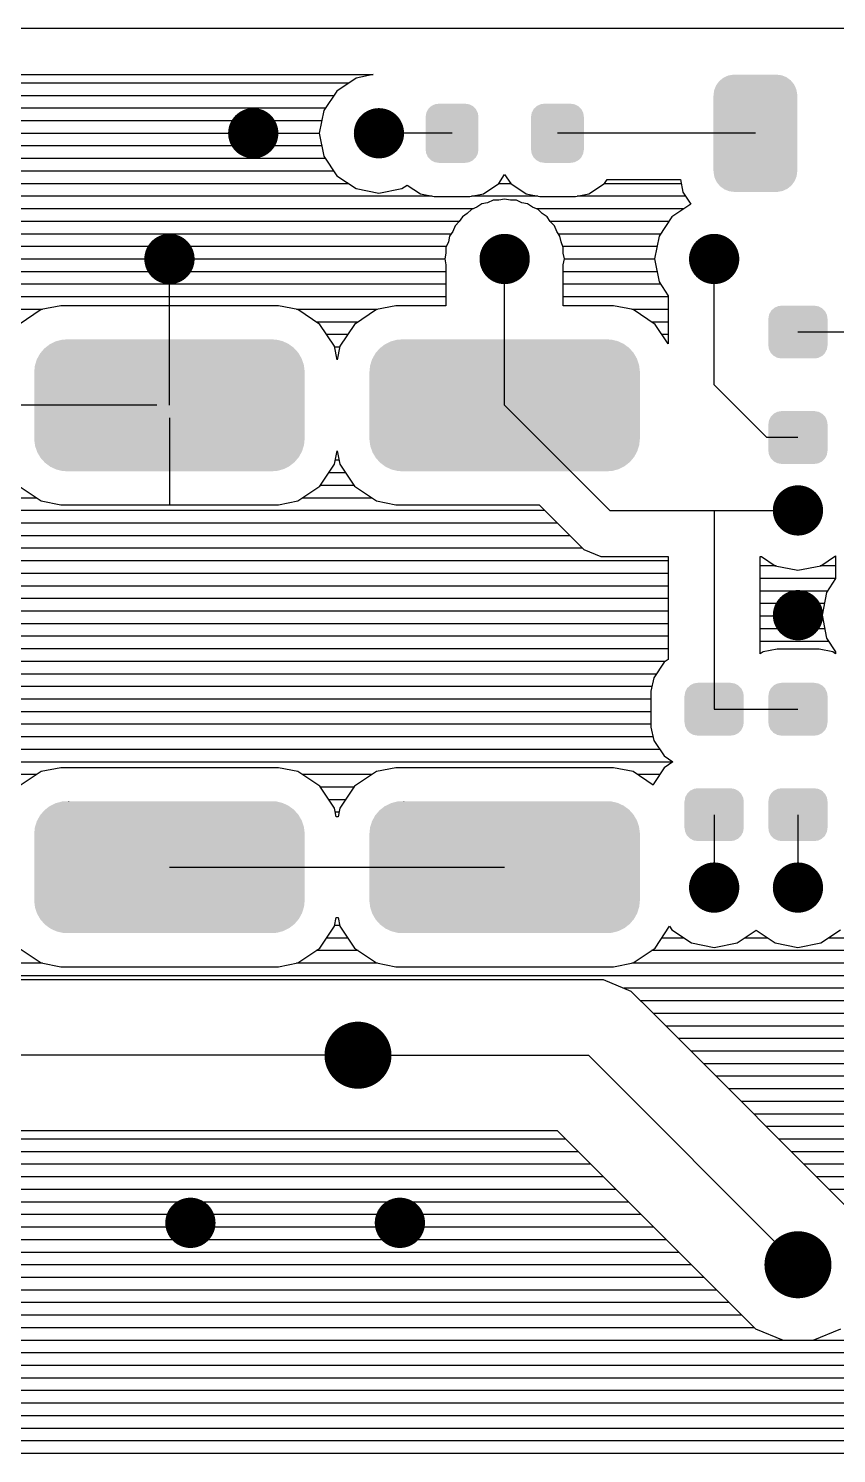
# Model space of a CAD drawing. Extents: x 295 to 953, y 10 to 290.
# Drawn here: x 651.21 to 679.37, y 136.41 to 186.08 of the extents above; entities that cross this region are included whole.
import ezdxf

# ---------------------------------------------------------------- set-up
doc = ezdxf.new("R2010")
doc.units = 0
doc.header["$LTSCALE"] = 5
doc.header["$MEASUREMENT"] = 0
doc.layers.get('0').update_dxf_attribs({"linetype": 'CONTINUOUS', "lineweight": 25})
doc.layers.add('DV-PEI-A6_BOT', color=7, linetype='CONTINUOUS')

msp = doc.modelspace()

# ---------------------------------------------------------------- linework, layer by layer
for points, const_width in [([(659.482, 182.426, -1), (658.605, 182.426, -1)], 0.876), ([(663.863, 182.426, -1), (662.987, 182.426, -1)], 0.876), ([(656.561, 178.044, -1), (655.684, 178.044, -1)], 0.876), ([(668.245, 178.044, -1), (667.368, 178.044, -1)], 0.876), ([(675.547, 178.044, -1), (674.671, 178.044, -1)], 0.876), ([(678.468, 169.281, -1), (677.592, 169.281, -1)], 0.876), ([(678.468, 165.63, -1), (677.592, 165.63, -1)], 0.876), ([(675.547, 156.137, -1), (674.671, 156.137, -1)], 0.876), ([(678.468, 156.137, -1), (677.592, 156.137, -1)], 0.876), ([(663.279, 150.295, -1), (662.11, 150.295, -1)], 1.168), ([(657.291, 144.453, -1), (656.415, 144.453, -1)], 0.876), ([(664.593, 144.453, -1), (663.717, 144.453, -1)], 0.876), ([(678.614, 142.992, -1), (677.446, 142.992, -1)], 1.168)]:
    msp.add_lwpolyline(points, format="xyb", close=True, dxfattribs=dict(const_width=const_width))
for points in [[(677.801, 184.243), (677.779, 184.27), (675.286, 184.243), (675.319, 184.27)], [(677.779, 184.27), (677.657, 184.36), (675.319, 184.27), (675.429, 184.36)], [(677.657, 184.36), (677.63, 184.379), (675.429, 184.36), (675.471, 184.379)], [(677.63, 184.379), (677.485, 184.437), (675.471, 184.379), (675.596, 184.437)], [(677.485, 184.437), (677.459, 184.447), (675.596, 184.437), (675.654, 184.447)], [(677.459, 184.447), (677.284, 184.469), (675.654, 184.447), (675.778, 184.469)], [(677.284, 184.469), (677.276, 184.47), (675.778, 184.469), (675.816, 184.47)], [(678.007, 183.74), (678.006, 183.778), (675.086, 183.74), (675.09, 183.778)], [(678.006, 183.778), (677.979, 183.923), (675.09, 183.778), (675.109, 183.923)], [(677.979, 183.923), (677.973, 183.96), (675.109, 183.923), (675.123, 183.96)], [(677.973, 183.96), (677.911, 184.094), (675.123, 183.96), (675.177, 184.094)], [(677.911, 184.094), (677.896, 184.127), (675.177, 184.094), (675.201, 184.127)], [(677.896, 184.127), (677.801, 184.243), (675.201, 184.127), (675.286, 184.243)], [(666.865, 183.145), (666.809, 183.261), (665.076, 183.145), (665.138, 183.261)], [(666.809, 183.261), (666.796, 183.274), (665.138, 183.261), (665.145, 183.274)], [(666.796, 183.274), (666.707, 183.365), (665.145, 183.274), (665.24, 183.365)], [(666.707, 183.365), (666.689, 183.375), (665.24, 183.365), (665.25, 183.375)], [(666.689, 183.375), (666.578, 183.433), (665.25, 183.375), (665.372, 183.433)], [(666.578, 183.433), (666.548, 183.438), (665.372, 183.433), (665.382, 183.438)], [(666.548, 183.438), (666.434, 183.456), (665.382, 183.438), (665.511, 183.456)], [(666.434, 183.456), (666.434, 183.46), (665.511, 183.456), (665.511, 183.46)], [(670.54, 183.145), (670.484, 183.261), (668.751, 183.145), (668.812, 183.261)], [(670.484, 183.261), (670.471, 183.274), (668.812, 183.261), (668.819, 183.274)], [(670.471, 183.274), (670.382, 183.365), (668.819, 183.274), (668.915, 183.365)], [(670.382, 183.365), (670.364, 183.375), (668.915, 183.365), (668.925, 183.375)], [(670.364, 183.375), (670.252, 183.433), (668.925, 183.375), (669.046, 183.433)], [(670.252, 183.433), (670.222, 183.438), (669.046, 183.433), (669.057, 183.438)], [(670.222, 183.438), (670.108, 183.456), (669.057, 183.438), (669.185, 183.456)], [(670.108, 183.456), (670.108, 183.46), (669.185, 183.456), (669.185, 183.46)], [(678.007, 181.111), (678.007, 183.74), (675.086, 181.111), (675.086, 183.74)], [(666.892, 183.001), (666.873, 183.13), (665.052, 183.001), (665.074, 183.13)], [(666.892, 182.998), (666.892, 183.001), (665.052, 182.998), (665.052, 183.001)], [(666.892, 181.853), (666.892, 182.998), (665.052, 181.853), (665.052, 182.998)], [(666.873, 183.13), (666.865, 183.145), (665.074, 183.13), (665.076, 183.145)], [(670.567, 183.001), (670.547, 183.13), (668.727, 183.001), (668.748, 183.13)], [(670.567, 182.998), (670.567, 183.001), (668.727, 182.998), (668.727, 183.001)], [(670.567, 181.853), (670.567, 182.998), (668.727, 181.853), (668.727, 182.998)], [(670.547, 183.13), (670.54, 183.145), (668.748, 183.13), (668.751, 183.145)], [(666.892, 181.85), (666.892, 181.853), (665.052, 181.85), (665.052, 181.853)], [(666.87, 181.722), (666.892, 181.85), (665.071, 181.722), (665.052, 181.85)], [(670.567, 181.85), (670.567, 181.853), (668.727, 181.85), (668.727, 181.853)], [(670.545, 181.722), (670.567, 181.85), (668.746, 181.722), (668.727, 181.85)], [(666.868, 181.706), (666.87, 181.722), (665.079, 181.706), (665.071, 181.722)], [(666.806, 181.591), (666.868, 181.706), (665.135, 181.591), (665.079, 181.706)], [(666.799, 181.578), (666.806, 181.591), (665.148, 181.578), (665.135, 181.591)], [(666.704, 181.486), (666.799, 181.578), (665.237, 181.486), (665.148, 181.578)], [(666.694, 181.477), (666.704, 181.486), (665.255, 181.477), (665.237, 181.486)], [(666.572, 181.419), (666.694, 181.477), (665.366, 181.419), (665.255, 181.477)], [(666.562, 181.414), (666.572, 181.419), (665.396, 181.414), (665.366, 181.419)], [(666.434, 181.396), (666.562, 181.414), (665.511, 181.396), (665.396, 181.414)], [(666.434, 181.392), (666.434, 181.396), (665.511, 181.392), (665.511, 181.396)], [(670.542, 181.706), (670.545, 181.722), (668.754, 181.706), (668.746, 181.722)], [(670.481, 181.591), (670.542, 181.706), (668.81, 181.591), (668.754, 181.706)], [(670.474, 181.578), (670.481, 181.591), (668.823, 181.578), (668.81, 181.591)], [(670.378, 181.486), (670.474, 181.578), (668.912, 181.486), (668.823, 181.578)], [(670.369, 181.477), (670.378, 181.486), (668.93, 181.477), (668.912, 181.486)], [(670.247, 181.419), (670.369, 181.477), (669.041, 181.419), (668.93, 181.477)], [(670.237, 181.414), (670.247, 181.419), (669.071, 181.414), (669.041, 181.419)], [(670.108, 181.396), (670.237, 181.414), (669.185, 181.396), (669.071, 181.414)], [(670.108, 181.392), (670.108, 181.396), (669.185, 181.392), (669.185, 181.396)], [(678.002, 181.073), (678.007, 181.111), (675.087, 181.073), (675.086, 181.111)], [(677.983, 180.928), (678.002, 181.073), (675.113, 180.928), (675.087, 181.073)], [(677.969, 180.892), (677.983, 180.928), (675.119, 180.892), (675.113, 180.928)], [(677.915, 180.757), (677.969, 180.892), (675.181, 180.757), (675.119, 180.892)], [(677.891, 180.725), (677.915, 180.757), (675.196, 180.725), (675.181, 180.757)], [(677.806, 180.609), (677.891, 180.725), (675.291, 180.609), (675.196, 180.725)], [(677.773, 180.582), (677.806, 180.609), (675.313, 180.582), (675.291, 180.609)], [(677.663, 180.492), (677.773, 180.582), (675.435, 180.492), (675.313, 180.582)], [(677.621, 180.473), (677.663, 180.492), (675.462, 180.473), (675.435, 180.492)], [(677.496, 180.415), (677.621, 180.473), (675.607, 180.415), (675.462, 180.473)], [(677.438, 180.404), (677.496, 180.415), (675.633, 180.404), (675.607, 180.415)], [(677.314, 180.382), (677.438, 180.404), (675.808, 180.382), (675.633, 180.404)], [(677.276, 180.381), (677.314, 180.382), (675.816, 180.381), (675.808, 180.382)], [(678.967, 176.232), (678.878, 176.325), (677.089, 176.232), (677.185, 176.325)], [(678.878, 176.325), (678.861, 176.334), (677.185, 176.325), (677.194, 176.334)], [(678.861, 176.334), (678.749, 176.393), (677.194, 176.334), (677.316, 176.393)], [(678.749, 176.393), (678.721, 176.398), (677.316, 176.393), (677.325, 176.398)], [(678.721, 176.398), (678.605, 176.417), (677.325, 176.398), (677.454, 176.417)], [(679.064, 175.036), (679.064, 175.959), (676.996, 175.036), (676.996, 175.959)], [(679.061, 175.959), (679.042, 176.088), (676.999, 175.959), (677.02, 176.088)], [(679.042, 176.088), (679.035, 176.103), (677.02, 176.088), (677.022, 176.103)], [(679.035, 176.103), (678.979, 176.22), (677.022, 176.103), (677.083, 176.22)], [(678.979, 176.22), (678.967, 176.232), (677.083, 176.22), (677.089, 176.232)], [(660.613, 174.777), (660.479, 174.926), (651.635, 174.777), (651.762, 174.926)], [(660.479, 174.926), (660.458, 174.949), (651.762, 174.926), (651.792, 174.949)], [(660.458, 174.949), (660.295, 175.068), (651.792, 174.949), (651.945, 175.068)], [(660.295, 175.068), (660.271, 175.086), (651.945, 175.068), (651.98, 175.086)], [(660.271, 175.086), (660.086, 175.172), (651.98, 175.086), (652.152, 175.172)], [(660.086, 175.172), (660.061, 175.183), (652.152, 175.172), (652.195, 175.183)], [(660.061, 175.183), (659.856, 175.231), (652.195, 175.183), (652.376, 175.231)], [(659.856, 175.231), (659.836, 175.236), (652.376, 175.231), (652.459, 175.236)], [(659.836, 175.236), (659.604, 175.243), (652.459, 175.236), (652.575, 175.243)], [(652.641, 175.243), (652.607, 175.245), (652.575, 175.243), (652.607, 175.245)], [(672.297, 174.777), (672.163, 174.926), (663.319, 174.777), (663.446, 174.926)], [(672.163, 174.926), (672.142, 174.949), (663.446, 174.926), (663.476, 174.949)], [(672.142, 174.949), (671.979, 175.068), (663.476, 174.949), (663.629, 175.068)], [(671.979, 175.068), (671.955, 175.086), (663.629, 175.068), (663.664, 175.086)], [(671.955, 175.086), (671.77, 175.172), (663.664, 175.086), (663.836, 175.172)], [(671.77, 175.172), (671.745, 175.183), (663.836, 175.172), (663.879, 175.183)], [(671.745, 175.183), (671.54, 175.231), (663.879, 175.183), (664.06, 175.231)], [(671.54, 175.231), (671.52, 175.236), (664.06, 175.231), (664.143, 175.236)], [(671.52, 175.236), (671.288, 175.243), (664.143, 175.236), (664.259, 175.243)], [(664.325, 175.243), (664.291, 175.245), (664.259, 175.243), (664.291, 175.245)], [(679.04, 174.906), (679.061, 175.036), (677.017, 174.906), (676.999, 175.036)], [(679.038, 174.892), (679.04, 174.906), (677.024, 174.892), (677.017, 174.906)], [(678.977, 174.775), (679.038, 174.892), (677.08, 174.775), (677.024, 174.892)], [(660.836, 174.129), (660.811, 174.326), (651.411, 174.129), (651.431, 174.326)], [(660.811, 174.326), (660.806, 174.358), (651.431, 174.326), (651.441, 174.358)], [(660.806, 174.358), (660.742, 174.547), (651.441, 174.358), (651.5, 174.547)], [(660.742, 174.547), (660.731, 174.577), (651.5, 174.547), (651.517, 174.577)], [(660.731, 174.577), (660.629, 174.749), (651.517, 174.577), (651.612, 174.749)], [(660.629, 174.749), (660.613, 174.777), (651.612, 174.749), (651.635, 174.777)], [(672.52, 174.129), (672.495, 174.326), (663.095, 174.129), (663.115, 174.326)], [(672.495, 174.326), (672.49, 174.358), (663.115, 174.326), (663.125, 174.358)], [(672.49, 174.358), (672.426, 174.547), (663.125, 174.358), (663.184, 174.547)], [(672.426, 174.547), (672.415, 174.577), (663.184, 174.547), (663.201, 174.577)], [(672.415, 174.577), (672.313, 174.749), (663.201, 174.577), (663.296, 174.749)], [(672.313, 174.749), (672.297, 174.777), (663.296, 174.749), (663.319, 174.777)], [(678.971, 174.762), (678.977, 174.775), (677.092, 174.762), (677.08, 174.775)], [(678.875, 174.669), (678.971, 174.762), (677.182, 174.669), (677.092, 174.762)], [(678.866, 174.66), (678.875, 174.669), (677.199, 174.66), (677.182, 174.669)], [(678.744, 174.601), (678.866, 174.66), (677.311, 174.601), (677.199, 174.66)], [(678.735, 174.596), (678.744, 174.601), (677.338, 174.596), (677.311, 174.601)], [(678.605, 174.577), (678.735, 174.596), (677.454, 174.577), (677.338, 174.596)], [(660.837, 174.095), (660.836, 174.129), (651.408, 174.095), (651.411, 174.129)], [(660.837, 174.092), (660.837, 174.095), (651.408, 174.092), (651.408, 174.095)], [(660.837, 171.796), (660.837, 174.092), (651.408, 171.796), (651.408, 174.092)], [(672.521, 174.095), (672.52, 174.129), (663.092, 174.095), (663.095, 174.129)], [(672.521, 174.092), (672.521, 174.095), (663.092, 174.092), (663.092, 174.095)], [(672.521, 171.796), (672.521, 174.092), (663.092, 171.796), (663.092, 174.092)], [(679.061, 172.284), (679.042, 172.413), (676.999, 172.284), (677.02, 172.413)], [(679.042, 172.413), (679.035, 172.428), (677.02, 172.413), (677.022, 172.428)], [(679.035, 172.428), (678.979, 172.545), (677.022, 172.428), (677.083, 172.545)], [(678.979, 172.545), (678.967, 172.558), (677.083, 172.545), (677.089, 172.558)], [(678.967, 172.558), (678.878, 172.65), (677.089, 172.558), (677.185, 172.65)], [(678.878, 172.65), (678.861, 172.659), (677.185, 172.65), (677.194, 172.659)], [(678.861, 172.659), (678.749, 172.718), (677.194, 172.659), (677.316, 172.718)], [(678.749, 172.718), (678.721, 172.723), (677.316, 172.718), (677.325, 172.723)], [(678.721, 172.723), (678.605, 172.743), (677.325, 172.723), (677.454, 172.743)], [(679.064, 171.361), (679.064, 172.284), (676.996, 171.361), (676.996, 172.284)], [(660.837, 171.793), (660.837, 171.796), (651.408, 171.793), (651.408, 171.796)], [(660.834, 171.76), (660.837, 171.793), (651.408, 171.76), (651.408, 171.793)], [(660.814, 171.563), (660.834, 171.76), (651.434, 171.563), (651.408, 171.76)], [(660.803, 171.53), (660.814, 171.563), (651.438, 171.53), (651.434, 171.563)], [(660.745, 171.342), (660.803, 171.53), (651.503, 171.342), (651.438, 171.53)], [(660.728, 171.311), (660.745, 171.342), (651.514, 171.311), (651.503, 171.342)], [(672.521, 171.793), (672.521, 171.796), (663.092, 171.793), (663.092, 171.796)], [(672.518, 171.76), (672.521, 171.793), (663.092, 171.76), (663.092, 171.793)], [(672.498, 171.563), (672.518, 171.76), (663.118, 171.563), (663.092, 171.76)], [(672.487, 171.53), (672.498, 171.563), (663.122, 171.53), (663.118, 171.563)], [(672.429, 171.342), (672.487, 171.53), (663.187, 171.342), (663.122, 171.53)], [(672.412, 171.311), (672.429, 171.342), (663.198, 171.311), (663.187, 171.342)], [(679.04, 171.232), (679.061, 171.361), (677.017, 171.232), (676.999, 171.361)], [(660.633, 171.139), (660.728, 171.311), (651.615, 171.139), (651.514, 171.311)], [(660.609, 171.112), (660.633, 171.139), (651.632, 171.112), (651.615, 171.139)], [(660.483, 170.963), (660.609, 171.112), (651.766, 170.963), (651.632, 171.112)], [(660.453, 170.94), (660.483, 170.963), (651.787, 170.94), (651.766, 170.963)], [(660.3, 170.82), (660.453, 170.94), (651.95, 170.82), (651.787, 170.94)], [(672.317, 171.139), (672.412, 171.311), (663.299, 171.139), (663.198, 171.311)], [(672.293, 171.112), (672.317, 171.139), (663.316, 171.112), (663.299, 171.139)], [(672.167, 170.963), (672.293, 171.112), (663.45, 170.963), (663.316, 171.112)], [(672.137, 170.94), (672.167, 170.963), (663.471, 170.94), (663.45, 170.963)], [(671.984, 170.82), (672.137, 170.94), (663.634, 170.82), (663.471, 170.94)], [(679.038, 171.217), (679.04, 171.232), (677.024, 171.217), (677.017, 171.232)], [(678.977, 171.1), (679.038, 171.217), (677.08, 171.1), (677.024, 171.217)], [(678.971, 171.087), (678.977, 171.1), (677.092, 171.087), (677.08, 171.1)], [(678.875, 170.995), (678.971, 171.087), (677.182, 170.995), (677.092, 171.087)], [(678.866, 170.986), (678.875, 170.995), (677.199, 170.986), (677.182, 170.995)], [(678.744, 170.927), (678.866, 170.986), (677.311, 170.927), (677.199, 170.986)], [(678.735, 170.922), (678.744, 170.927), (677.338, 170.922), (677.311, 170.927)], [(678.605, 170.902), (678.735, 170.922), (677.454, 170.902), (677.338, 170.922)], [(660.265, 170.802), (660.3, 170.82), (651.973, 170.802), (651.95, 170.82)], [(660.093, 170.717), (660.265, 170.802), (652.159, 170.717), (651.973, 170.802)], [(660.05, 170.705), (660.093, 170.717), (652.184, 170.705), (652.159, 170.717)], [(659.869, 170.657), (660.05, 170.705), (652.389, 170.657), (652.184, 170.705)], [(659.786, 170.652), (659.869, 170.657), (652.409, 170.652), (652.389, 170.657)], [(659.67, 170.645), (659.786, 170.652), (652.641, 170.645), (652.409, 170.652)], [(659.638, 170.643), (659.67, 170.645), (659.638, 170.643), (659.604, 170.645)], [(671.949, 170.802), (671.984, 170.82), (663.657, 170.802), (663.634, 170.82)], [(671.777, 170.717), (671.949, 170.802), (663.843, 170.717), (663.657, 170.802)], [(671.734, 170.705), (671.777, 170.717), (663.868, 170.705), (663.843, 170.717)], [(671.553, 170.657), (671.734, 170.705), (664.073, 170.657), (663.868, 170.705)], [(671.47, 170.652), (671.553, 170.657), (664.093, 170.652), (664.073, 170.657)], [(671.354, 170.645), (671.47, 170.652), (664.325, 170.645), (664.093, 170.652)], [(671.322, 170.643), (671.354, 170.645), (671.322, 170.643), (671.288, 170.645)], [(676.14, 162.814), (676.121, 162.944), (674.078, 162.814), (674.099, 162.944)], [(676.121, 162.944), (676.114, 162.958), (674.099, 162.944), (674.101, 162.958)], [(676.114, 162.958), (676.058, 163.075), (674.101, 162.958), (674.162, 163.075)], [(676.058, 163.075), (676.046, 163.088), (674.162, 163.075), (674.168, 163.088)], [(676.046, 163.088), (675.957, 163.18), (674.168, 163.088), (674.264, 163.18)], [(675.957, 163.18), (675.94, 163.19), (674.264, 163.18), (674.273, 163.19)], [(675.94, 163.19), (675.828, 163.249), (674.273, 163.19), (674.395, 163.249)], [(675.828, 163.249), (675.8, 163.253), (674.395, 163.249), (674.404, 163.253)], [(675.8, 163.253), (675.684, 163.273), (674.404, 163.253), (674.533, 163.273)], [(679.061, 162.814), (679.042, 162.944), (676.999, 162.814), (677.02, 162.944)], [(679.042, 162.944), (679.035, 162.958), (677.02, 162.944), (677.022, 162.958)], [(679.035, 162.958), (678.979, 163.075), (677.022, 162.958), (677.083, 163.075)], [(678.979, 163.075), (678.967, 163.088), (677.083, 163.075), (677.089, 163.088)], [(678.967, 163.088), (678.878, 163.18), (677.089, 163.088), (677.185, 163.18)], [(678.878, 163.18), (678.861, 163.19), (677.185, 163.18), (677.194, 163.19)], [(678.861, 163.19), (678.749, 163.249), (677.194, 163.19), (677.316, 163.249)], [(678.749, 163.249), (678.721, 163.253), (677.316, 163.249), (677.325, 163.253)], [(678.721, 163.253), (678.605, 163.273), (677.325, 163.253), (677.454, 163.273)], [(676.143, 161.891), (676.143, 162.814), (674.075, 161.891), (674.075, 162.814)], [(679.064, 161.891), (679.064, 162.814), (676.996, 161.891), (676.996, 162.814)], [(676.119, 161.762), (676.14, 161.891), (674.096, 161.762), (674.078, 161.891)], [(676.117, 161.747), (676.119, 161.762), (674.103, 161.747), (674.096, 161.762)], [(676.056, 161.63), (676.117, 161.747), (674.159, 161.63), (674.103, 161.747)], [(676.05, 161.618), (676.056, 161.63), (674.171, 161.618), (674.159, 161.63)], [(675.954, 161.525), (676.05, 161.618), (674.261, 161.525), (674.171, 161.618)], [(675.945, 161.516), (675.954, 161.525), (674.278, 161.516), (674.261, 161.525)], [(675.823, 161.457), (675.945, 161.516), (674.39, 161.457), (674.278, 161.516)], [(675.814, 161.452), (675.823, 161.457), (674.417, 161.452), (674.39, 161.457)], [(675.684, 161.433), (675.814, 161.452), (674.533, 161.433), (674.417, 161.452)], [(679.04, 161.762), (679.061, 161.891), (677.017, 161.762), (676.999, 161.891)], [(679.038, 161.747), (679.04, 161.762), (677.024, 161.747), (677.017, 161.762)], [(678.977, 161.63), (679.038, 161.747), (677.08, 161.63), (677.024, 161.747)], [(678.971, 161.618), (678.977, 161.63), (677.092, 161.618), (677.08, 161.63)], [(678.875, 161.525), (678.971, 161.618), (677.182, 161.525), (677.092, 161.618)], [(678.866, 161.516), (678.875, 161.525), (677.199, 161.516), (677.182, 161.525)], [(678.744, 161.457), (678.866, 161.516), (677.311, 161.457), (677.199, 161.516)], [(678.735, 161.452), (678.744, 161.457), (677.338, 161.452), (677.311, 161.457)], [(678.605, 161.433), (678.735, 161.452), (677.454, 161.433), (677.338, 161.452)], [(676.046, 159.413), (675.957, 159.506), (674.168, 159.413), (674.264, 159.506)], [(675.957, 159.506), (675.94, 159.515), (674.264, 159.506), (674.273, 159.515)], [(675.94, 159.515), (675.828, 159.574), (674.273, 159.515), (674.395, 159.574)], [(675.828, 159.574), (675.8, 159.579), (674.395, 159.574), (674.404, 159.579)], [(675.8, 159.579), (675.684, 159.598), (674.404, 159.579), (674.533, 159.598)], [(678.967, 159.413), (678.878, 159.506), (677.089, 159.413), (677.185, 159.506)], [(678.878, 159.506), (678.861, 159.515), (677.185, 159.506), (677.194, 159.515)], [(678.861, 159.515), (678.749, 159.574), (677.194, 159.515), (677.316, 159.574)], [(678.749, 159.574), (678.721, 159.579), (677.316, 159.574), (677.325, 159.579)], [(678.721, 159.579), (678.605, 159.598), (677.325, 159.579), (677.454, 159.598)], [(660.458, 158.854), (660.295, 158.974), (651.792, 158.854), (651.945, 158.974)], [(660.295, 158.974), (660.271, 158.991), (651.945, 158.974), (651.98, 158.991)], [(660.271, 158.991), (660.086, 159.077), (651.98, 158.991), (652.152, 159.077)], [(660.086, 159.077), (660.061, 159.088), (652.152, 159.077), (652.195, 159.088)], [(660.061, 159.088), (659.856, 159.137), (652.195, 159.088), (652.376, 159.137)], [(659.856, 159.137), (659.836, 159.141), (652.376, 159.137), (652.459, 159.141)], [(659.836, 159.141), (659.604, 159.148), (652.459, 159.141), (652.575, 159.148)], [(652.641, 159.148), (652.607, 159.15), (652.575, 159.148), (652.607, 159.15)], [(672.142, 158.854), (671.979, 158.974), (663.476, 158.854), (663.629, 158.974)], [(671.979, 158.974), (671.955, 158.991), (663.629, 158.974), (663.664, 158.991)], [(671.955, 158.991), (671.77, 159.077), (663.664, 158.991), (663.836, 159.077)], [(671.77, 159.077), (671.745, 159.088), (663.836, 159.077), (663.879, 159.088)], [(671.745, 159.088), (671.54, 159.137), (663.879, 159.088), (664.06, 159.137)], [(671.54, 159.137), (671.52, 159.141), (664.06, 159.137), (664.143, 159.141)], [(671.52, 159.141), (671.288, 159.148), (664.143, 159.141), (664.259, 159.148)], [(664.325, 159.148), (664.291, 159.15), (664.259, 159.148), (664.291, 159.15)], [(676.143, 158.217), (676.143, 159.14), (674.075, 158.217), (674.075, 159.14)], [(676.14, 159.14), (676.121, 159.269), (674.078, 159.14), (674.099, 159.269)], [(676.121, 159.269), (676.114, 159.284), (674.099, 159.269), (674.101, 159.284)], [(676.114, 159.284), (676.058, 159.401), (674.101, 159.284), (674.162, 159.401)], [(676.058, 159.401), (676.046, 159.413), (674.162, 159.401), (674.168, 159.413)], [(679.064, 158.217), (679.064, 159.14), (676.996, 158.217), (676.996, 159.14)], [(679.061, 159.14), (679.042, 159.269), (676.999, 159.14), (677.02, 159.269)], [(679.042, 159.269), (679.035, 159.284), (677.02, 159.269), (677.022, 159.284)], [(679.035, 159.284), (678.979, 159.401), (677.022, 159.284), (677.083, 159.401)], [(678.979, 159.401), (678.967, 159.413), (677.083, 159.401), (677.089, 159.413)], [(660.806, 158.264), (660.742, 158.452), (651.441, 158.264), (651.5, 158.452)], [(660.742, 158.452), (660.731, 158.483), (651.5, 158.452), (651.517, 158.483)], [(660.731, 158.483), (660.629, 158.655), (651.517, 158.483), (651.612, 158.655)], [(660.629, 158.655), (660.613, 158.682), (651.612, 158.655), (651.635, 158.682)], [(660.613, 158.682), (660.479, 158.831), (651.635, 158.682), (651.762, 158.831)], [(660.479, 158.831), (660.458, 158.854), (651.762, 158.831), (651.792, 158.854)], [(672.49, 158.264), (672.426, 158.452), (663.125, 158.264), (663.184, 158.452)], [(672.426, 158.452), (672.415, 158.483), (663.184, 158.452), (663.201, 158.483)], [(672.415, 158.483), (672.313, 158.655), (663.201, 158.483), (663.296, 158.655)], [(672.313, 158.655), (672.297, 158.682), (663.296, 158.655), (663.319, 158.682)], [(672.297, 158.682), (672.163, 158.831), (663.319, 158.682), (663.446, 158.831)], [(672.163, 158.831), (672.142, 158.854), (663.446, 158.831), (663.476, 158.854)], [(660.837, 158), (660.836, 158.034), (651.408, 158), (651.411, 158.034)], [(660.837, 157.997), (660.837, 158), (651.408, 157.997), (651.408, 158)], [(660.837, 155.702), (660.837, 157.997), (651.408, 155.702), (651.408, 157.997)], [(660.836, 158.034), (660.811, 158.231), (651.411, 158.034), (651.431, 158.231)], [(660.811, 158.231), (660.806, 158.264), (651.431, 158.231), (651.441, 158.264)], [(672.521, 158), (672.52, 158.034), (663.092, 158), (663.095, 158.034)], [(672.521, 157.997), (672.521, 158), (663.092, 157.997), (663.092, 158)], [(672.521, 155.702), (672.521, 157.997), (663.092, 155.702), (663.092, 157.997)], [(672.52, 158.034), (672.495, 158.231), (663.095, 158.034), (663.115, 158.231)], [(672.495, 158.231), (672.49, 158.264), (663.115, 158.231), (663.125, 158.264)], [(676.119, 158.087), (676.14, 158.217), (674.096, 158.087), (674.078, 158.217)], [(676.117, 158.072), (676.119, 158.087), (674.103, 158.072), (674.096, 158.087)], [(676.056, 157.955), (676.117, 158.072), (674.159, 157.955), (674.103, 158.072)], [(676.05, 157.943), (676.056, 157.955), (674.171, 157.943), (674.159, 157.955)], [(675.954, 157.85), (676.05, 157.943), (674.261, 157.85), (674.171, 157.943)], [(679.04, 158.087), (679.061, 158.217), (677.017, 158.087), (676.999, 158.217)], [(679.038, 158.072), (679.04, 158.087), (677.024, 158.072), (677.017, 158.087)], [(678.977, 157.955), (679.038, 158.072), (677.08, 157.955), (677.024, 158.072)], [(678.971, 157.943), (678.977, 157.955), (677.092, 157.943), (677.08, 157.955)], [(678.875, 157.85), (678.971, 157.943), (677.182, 157.85), (677.092, 157.943)], [(675.945, 157.841), (675.954, 157.85), (674.278, 157.841), (674.261, 157.85)], [(675.823, 157.782), (675.945, 157.841), (674.39, 157.782), (674.278, 157.841)], [(675.814, 157.777), (675.823, 157.782), (674.417, 157.777), (674.39, 157.782)], [(675.684, 157.758), (675.814, 157.777), (674.533, 157.758), (674.417, 157.777)], [(678.866, 157.841), (678.875, 157.85), (677.199, 157.841), (677.182, 157.85)], [(678.744, 157.782), (678.866, 157.841), (677.311, 157.782), (677.199, 157.841)], [(678.735, 157.777), (678.744, 157.782), (677.338, 157.777), (677.311, 157.782)], [(678.605, 157.758), (678.735, 157.777), (677.454, 157.758), (677.338, 157.777)], [(660.837, 155.699), (660.837, 155.702), (651.408, 155.699), (651.408, 155.702)], [(660.834, 155.665), (660.837, 155.699), (651.408, 155.665), (651.408, 155.699)], [(660.814, 155.468), (660.834, 155.665), (651.434, 155.468), (651.408, 155.665)], [(660.803, 155.435), (660.814, 155.468), (651.438, 155.435), (651.434, 155.468)], [(672.521, 155.699), (672.521, 155.702), (663.092, 155.699), (663.092, 155.702)], [(672.518, 155.665), (672.521, 155.699), (663.092, 155.665), (663.092, 155.699)], [(672.498, 155.468), (672.518, 155.665), (663.118, 155.468), (663.092, 155.665)], [(672.487, 155.435), (672.498, 155.468), (663.122, 155.435), (663.118, 155.468)], [(660.745, 155.247), (660.803, 155.435), (651.503, 155.247), (651.438, 155.435)], [(660.728, 155.216), (660.745, 155.247), (651.514, 155.216), (651.503, 155.247)], [(660.633, 155.044), (660.728, 155.216), (651.615, 155.044), (651.514, 155.216)], [(660.609, 155.017), (660.633, 155.044), (651.632, 155.017), (651.615, 155.044)], [(660.483, 154.868), (660.609, 155.017), (651.766, 154.868), (651.632, 155.017)], [(672.429, 155.247), (672.487, 155.435), (663.187, 155.247), (663.122, 155.435)], [(672.412, 155.216), (672.429, 155.247), (663.198, 155.216), (663.187, 155.247)], [(672.317, 155.044), (672.412, 155.216), (663.299, 155.044), (663.198, 155.216)], [(672.293, 155.017), (672.317, 155.044), (663.316, 155.017), (663.299, 155.044)], [(672.167, 154.868), (672.293, 155.017), (663.45, 154.868), (663.316, 155.017)], [(660.453, 154.845), (660.483, 154.868), (651.787, 154.845), (651.766, 154.868)], [(660.3, 154.725), (660.453, 154.845), (651.95, 154.725), (651.787, 154.845)], [(660.265, 154.708), (660.3, 154.725), (651.973, 154.708), (651.95, 154.725)], [(660.093, 154.622), (660.265, 154.708), (652.159, 154.622), (651.973, 154.708)], [(660.05, 154.611), (660.093, 154.622), (652.184, 154.611), (652.159, 154.622)], [(659.869, 154.562), (660.05, 154.611), (652.389, 154.562), (652.184, 154.611)], [(659.786, 154.557), (659.869, 154.562), (652.409, 154.557), (652.389, 154.562)], [(659.67, 154.551), (659.786, 154.557), (652.641, 154.551), (652.409, 154.557)], [(659.638, 154.549), (659.67, 154.551), (659.638, 154.549), (659.604, 154.551)], [(672.137, 154.845), (672.167, 154.868), (663.471, 154.845), (663.45, 154.868)], [(671.984, 154.725), (672.137, 154.845), (663.634, 154.725), (663.471, 154.845)], [(671.949, 154.708), (671.984, 154.725), (663.657, 154.708), (663.634, 154.725)], [(671.777, 154.622), (671.949, 154.708), (663.843, 154.622), (663.657, 154.708)], [(671.734, 154.611), (671.777, 154.622), (663.868, 154.611), (663.843, 154.622)], [(671.553, 154.562), (671.734, 154.611), (664.073, 154.562), (663.868, 154.611)], [(671.47, 154.557), (671.553, 154.562), (664.093, 154.557), (664.073, 154.562)], [(671.354, 154.551), (671.47, 154.557), (664.325, 154.551), (664.093, 154.557)], [(671.322, 154.549), (671.354, 154.551), (671.322, 154.549), (671.288, 154.551)]]:
    msp.add_solid(points)
at = {"layer": 'DV-PEI-A6_BOT'}
for p, q in [((686.063, 186.077), (648.82, 186.077)), ((649.486, 184.47), (663.226, 184.47)), ((662.63, 184.348), (661.953, 183.898)), ((663.226, 184.47), (662.63, 184.348)), ((662.368, 184.173), (649.194, 184.173)), ((661.953, 183.898), (661.503, 183.22)), ((661.555, 183.296), (648.318, 183.296)), ((661.848, 183.734), (648.756, 183.734)), ((661.433, 182.858), (647.879, 182.858)), ((661.503, 183.22), (661.345, 182.426)), ((661.345, 182.42), (647.441, 182.42)), ((661.345, 182.426), (661.503, 181.625)), ((665.972, 182.426), (663.425, 182.426)), ((676.546, 182.426), (669.647, 182.426)), ((661.433, 181.982), (647.003, 181.982)), ((661.555, 181.544), (646.565, 181.544)), ((661.503, 181.625), (661.953, 180.948)), ((661.848, 181.105), (646.127, 181.105)), ((661.953, 180.948), (662.63, 180.498)), ((667.602, 180.673), (667.806, 180.983)), ((667.806, 180.983), (668.017, 180.673)), ((671.282, 180.673), (671.376, 180.819)), ((671.376, 180.819), (673.935, 180.819)), ((673.935, 180.819), (674.022, 180.369)), ((662.373, 180.667), (645.689, 180.667)), ((662.63, 180.498), (663.425, 180.34)), ((663.425, 180.34), (664.225, 180.498)), ((664.225, 180.498), (664.412, 180.621)), ((664.412, 180.621), (664.874, 180.317)), ((664.874, 180.317), (665.347, 180.217)), ((666.591, 180.217), (667.064, 180.317)), ((667.064, 180.317), (667.602, 180.673)), ((668.023, 180.667), (667.596, 180.667)), ((668.017, 180.673), (668.554, 180.317)), ((668.554, 180.317), (669.027, 180.217)), ((670.272, 180.217), (670.745, 180.317)), ((670.745, 180.317), (671.282, 180.673)), ((673.964, 180.667), (671.277, 180.667)), ((674.022, 180.369), (674.297, 179.955)), ((666.696, 179.791), (644.812, 179.791)), ((665.283, 180.229), (645.25, 180.229)), ((665.347, 180.217), (666.591, 180.217)), ((666.842, 179.855), (666.65, 179.773)), ((668.963, 180.229), (666.656, 180.229)), ((667.012, 179.966), (666.842, 179.855)), ((667.211, 180.007), (667.012, 179.966)), ((667.403, 180.089), (667.211, 180.007)), ((667.608, 180.089), (667.403, 180.089)), ((667.806, 180.124), (667.608, 180.089)), ((668.011, 180.089), (667.806, 180.124)), ((668.215, 180.089), (668.011, 180.089)), ((668.408, 180.007), (668.215, 180.089)), ((668.607, 179.966), (668.408, 180.007)), ((668.776, 179.855), (668.607, 179.966)), ((668.969, 179.773), (668.776, 179.855)), ((674.057, 179.791), (668.922, 179.791)), ((669.027, 180.217), (670.272, 180.217)), ((674.116, 180.229), (670.336, 180.229)), ((674.297, 179.955), (673.637, 179.516)), ((666.229, 179.353), (644.374, 179.353)), ((666.223, 179.347), (666.077, 179.201)), ((666.334, 179.516), (666.223, 179.347)), ((666.504, 179.627), (666.334, 179.516)), ((666.65, 179.773), (666.504, 179.627)), ((669.115, 179.627), (668.969, 179.773)), ((669.284, 179.516), (669.115, 179.627)), ((669.395, 179.347), (669.284, 179.516)), ((673.532, 179.353), (669.39, 179.353)), ((669.541, 179.201), (669.395, 179.347)), ((673.637, 179.516), (673.187, 178.839)), ((665.937, 178.915), (643.936, 178.915)), ((665.884, 178.839), (665.844, 178.64)), ((665.995, 179.008), (665.884, 178.839)), ((666.077, 179.201), (665.995, 179.008)), ((669.623, 179.008), (669.541, 179.201)), ((669.734, 178.839), (669.623, 179.008)), ((673.239, 178.915), (669.682, 178.915)), ((669.775, 178.64), (669.734, 178.839)), ((673.187, 178.839), (673.029, 178.044)), ((665.779, 178.477), (643.498, 178.477)), ((665.844, 178.64), (665.762, 178.447)), ((665.762, 178.447), (665.762, 178.243)), ((669.851, 178.447), (669.775, 178.64)), ((673.117, 178.477), (669.839, 178.477)), ((669.851, 178.243), (669.851, 178.447)), ((665.727, 178.038), (643.06, 178.038)), ((656.122, 172.944), (656.122, 178.044)), ((665.762, 178.243), (665.727, 178.044)), ((665.727, 178.044), (665.762, 177.84)), ((665.762, 177.84), (665.762, 176.414)), ((667.806, 172.944), (667.806, 178.044)), ((669.892, 178.044), (669.851, 178.243)), ((669.851, 177.84), (669.892, 178.044)), ((669.851, 176.414), (669.851, 177.84)), ((673.029, 178.038), (669.892, 178.038)), ((673.029, 178.044), (673.187, 177.244)), ((675.109, 173.663), (675.109, 178.044)), ((665.762, 177.6), (642.622, 177.6)), ((673.117, 177.6), (669.851, 177.6)), ((665.762, 177.162), (642.183, 177.162)), ((673.239, 177.162), (669.851, 177.162)), ((673.187, 177.244), (673.502, 176.765)), ((665.762, 176.724), (642.078, 176.724)), ((652.331, 176.414), (651.653, 176.28)), ((659.92, 176.414), (652.331, 176.414)), ((656.122, 173.382), (656.122, 176.414)), ((660.597, 176.28), (659.92, 176.414)), ((664.015, 176.414), (663.337, 176.28)), ((665.762, 176.414), (664.015, 176.414)), ((673.502, 176.724), (669.851, 176.724)), ((671.604, 176.414), (669.851, 176.414)), ((672.281, 176.28), (671.604, 176.414)), ((673.502, 176.765), (673.502, 175.082)), ((651.694, 176.286), (642.23, 176.286)), ((651.653, 176.28), (650.888, 175.766)), ((663.378, 176.286), (660.556, 176.286)), ((661.363, 175.766), (660.597, 176.28)), ((662.695, 175.848), (661.24, 175.848)), ((663.337, 176.28), (662.572, 175.766)), ((673.502, 176.286), (672.24, 176.286)), ((673.047, 175.766), (672.281, 176.28)), ((673.502, 175.848), (672.924, 175.848)), ((661.877, 175.001), (661.363, 175.766)), ((662.332, 175.41), (661.602, 175.41)), ((662.572, 175.766), (662.058, 175.001)), ((673.502, 175.082), (673.047, 175.766)), ((673.502, 175.41), (673.286, 175.41)), ((680.951, 175.497), (678.03, 175.497)), ((661.964, 174.533), (661.877, 175.001)), ((662.058, 174.971), (661.877, 174.971)), ((662.058, 175.001), (661.964, 174.533)), ((661.97, 174.533), (661.964, 174.533)), ((676.949, 171.823), (675.109, 173.663)), ((655.684, 172.944), (650.24, 172.944)), ((667.806, 172.944), (671.475, 169.281)), ((656.122, 172.506), (656.122, 169.48)), ((661.877, 170.894), (661.964, 171.361)), ((661.964, 171.361), (662.058, 170.894)), ((678.03, 171.823), (676.949, 171.823)), ((661.363, 170.122), (661.877, 170.894)), ((662.035, 171.028), (661.9, 171.028)), ((662.058, 170.894), (662.572, 170.122)), ((662.262, 170.59), (661.672, 170.59)), ((650.888, 170.122), (651.653, 169.614)), ((660.597, 169.614), (661.363, 170.122)), ((662.554, 170.152), (661.38, 170.152)), ((662.572, 170.122), (663.337, 169.614)), ((651.501, 169.714), (635.821, 169.714)), ((651.653, 169.614), (652.331, 169.48)), ((652.331, 169.48), (659.92, 169.48)), ((659.92, 169.48), (660.597, 169.614)), ((663.185, 169.714), (660.749, 169.714)), ((663.337, 169.614), (664.015, 169.48)), ((664.015, 169.48), (669.004, 169.48)), ((669.004, 169.48), (670.114, 168.37)), ((669.208, 169.275), (635.821, 169.275)), ((671.475, 169.281), (675.109, 169.281)), ((675.109, 169.281), (675.109, 162.353)), ((675.109, 169.281), (678.03, 169.281)), ((669.647, 168.837), (635.821, 168.837)), ((670.085, 168.399), (635.821, 168.399)), ((670.114, 168.37), (670.57, 167.914)), ((670.523, 167.961), (635.821, 167.961)), ((670.57, 167.914), (671.16, 167.675)), ((673.502, 167.523), (635.821, 167.523)), ((671.16, 167.675), (673.502, 167.675)), ((673.502, 167.675), (673.502, 164.082)), ((676.715, 164.28), (676.715, 167.675)), ((676.715, 167.675), (676.756, 167.675)), ((676.756, 167.675), (677.235, 167.353)), ((678.83, 167.353), (679.344, 167.698)), ((679.344, 167.698), (679.344, 166.904)), ((673.502, 167.085), (635.821, 167.085)), ((677.265, 167.348), (676.715, 167.348)), ((679.344, 166.909), (676.715, 166.909)), ((677.235, 167.353), (678.03, 167.196)), ((678.03, 167.196), (678.83, 167.353)), ((679.344, 167.348), (678.801, 167.348)), ((679.344, 166.904), (679.029, 166.425)), ((673.502, 166.647), (635.997, 166.647)), ((679.058, 166.471), (676.715, 166.471)), ((679.029, 166.425), (678.871, 165.63)), ((673.502, 166.208), (636.184, 166.208)), ((678.947, 166.033), (676.715, 166.033)), ((673.502, 165.77), (636.271, 165.77)), ((678.877, 165.595), (676.715, 165.595)), ((678.871, 165.63), (679.029, 164.83)), ((673.502, 164.894), (636.154, 164.894)), ((673.502, 165.332), (636.242, 165.332)), ((678.965, 165.157), (676.715, 165.157)), ((673.502, 164.456), (635.897, 164.456)), ((679.105, 164.719), (676.715, 164.719)), ((677.3, 164.444), (676.821, 164.351)), ((678.766, 164.444), (677.3, 164.444)), ((679.245, 164.351), (678.766, 164.444)), ((679.029, 164.83), (679.344, 164.351)), ((673.409, 164.018), (638.842, 164.018)), ((673.362, 163.988), (673.006, 163.451)), ((673.502, 164.082), (673.362, 163.988)), ((676.821, 164.351), (676.715, 164.28)), ((679.344, 164.28), (679.245, 164.351)), ((679.344, 164.351), (679.344, 164.28)), ((673.093, 163.579), (639.157, 163.579)), ((673.006, 163.451), (672.906, 162.978)), ((672.942, 163.141), (639.309, 163.141)), ((672.906, 162.978), (672.906, 161.733)), ((672.906, 162.703), (639.344, 162.703)), ((672.906, 162.265), (639.344, 162.265)), ((675.109, 162.353), (678.03, 162.353)), ((672.906, 161.827), (639.344, 161.827)), ((672.906, 161.733), (673.006, 161.26)), ((673.21, 160.951), (639.04, 160.951)), ((672.977, 161.389), (639.274, 161.389)), ((673.006, 161.26), (673.362, 160.723)), ((673.672, 160.512), (638.579, 160.512)), ((673.362, 160.723), (673.672, 160.518)), ((673.672, 160.518), (673.362, 160.308)), ((651.501, 160.074), (639.04, 160.074)), ((651.653, 160.179), (650.888, 159.671)), ((652.331, 160.314), (651.653, 160.179)), ((659.92, 160.314), (652.331, 160.314)), ((660.597, 160.179), (659.92, 160.314)), ((661.363, 159.671), (660.597, 160.179)), ((663.185, 160.074), (660.749, 160.074)), ((663.337, 160.179), (662.572, 159.671)), ((664.015, 160.314), (663.337, 160.179)), ((671.604, 160.314), (664.015, 160.314)), ((672.281, 160.179), (671.604, 160.314)), ((672.988, 159.706), (672.281, 160.179)), ((673.21, 160.074), (672.433, 160.074)), ((673.362, 160.308), (673.006, 159.77)), ((661.877, 158.9), (661.363, 159.671)), ((662.554, 159.636), (661.38, 159.636)), ((662.572, 159.671), (662.058, 158.9)), ((673.006, 159.77), (672.988, 159.706)), ((662.262, 159.198), (661.672, 159.198)), ((661.935, 158.602), (661.877, 158.9)), ((662.035, 158.76), (661.9, 158.76)), ((661.999, 158.602), (661.935, 158.602)), ((662.058, 158.9), (661.999, 158.602)), ((675.109, 158.678), (675.109, 156.137)), ((678.03, 158.678), (678.03, 156.137)), ((656.122, 156.849), (667.806, 156.849)), ((661.877, 154.793), (661.935, 155.097)), ((661.935, 155.097), (661.999, 155.097)), ((661.999, 155.097), (662.058, 154.793)), ((661.363, 154.028), (661.877, 154.793)), ((662.058, 154.816), (661.877, 154.816)), ((662.058, 154.793), (662.572, 154.028)), ((673.047, 154.028), (673.555, 154.787)), ((673.555, 154.787), (673.637, 154.659)), ((673.637, 154.659), (674.314, 154.209)), ((675.909, 154.209), (676.569, 154.653)), ((676.569, 154.653), (677.235, 154.209)), ((678.83, 154.209), (679.508, 154.659)), ((650.888, 154.028), (651.653, 153.514)), ((660.597, 153.514), (661.363, 154.028)), ((662.332, 154.378), (661.602, 154.378)), ((662.572, 154.028), (663.337, 153.514)), ((672.281, 153.514), (673.047, 154.028)), ((674.057, 154.378), (673.286, 154.378)), ((674.314, 154.209), (675.109, 154.051)), ((675.109, 154.051), (675.909, 154.209)), ((676.978, 154.378), (676.166, 154.378)), ((677.235, 154.209), (678.03, 154.051)), ((678.03, 154.051), (678.83, 154.209)), ((679.707, 154.378), (679.087, 154.378)), ((651.694, 153.502), (625.504, 153.502)), ((651.653, 153.514), (652.331, 153.379)), ((659.92, 153.379), (660.597, 153.514)), ((663.378, 153.502), (660.556, 153.502)), ((662.695, 153.94), (661.24, 153.94)), ((663.337, 153.514), (664.015, 153.379)), ((671.604, 153.379), (672.281, 153.514)), ((680.583, 153.502), (672.24, 153.502)), ((680.145, 153.94), (672.924, 153.94)), ((681.021, 153.064), (603.03, 153.064)), ((652.331, 153.379), (659.92, 153.379)), ((664.015, 153.379), (671.604, 153.379)), ((671.253, 152.924), (603.176, 152.924)), ((672.217, 152.521), (671.253, 152.924)), ((681.459, 152.626), (671.96, 152.626)), ((672.959, 151.779), (672.217, 152.521)), ((694.89, 152.188), (672.55, 152.188)), ((680.262, 144.476), (672.959, 151.779)), ((694.668, 151.749), (672.988, 151.749)), ((694.592, 151.311), (673.426, 151.311)), ((694.592, 150.873), (673.865, 150.873)), ((662.695, 150.295), (615.959, 150.295)), ((662.695, 150.295), (670.727, 150.295)), ((670.727, 150.295), (678.03, 142.992)), ((694.592, 150.435), (674.303, 150.435)), ((694.592, 149.997), (674.741, 149.997)), ((694.592, 149.559), (675.179, 149.559)), ((694.61, 149.121), (675.617, 149.121)), ((694.697, 148.682), (676.055, 148.682)), ((694.989, 148.244), (676.493, 148.244)), ((645.496, 147.666), (669.641, 147.666)), ((669.641, 147.666), (676.546, 140.761)), ((695.538, 147.806), (676.932, 147.806)), ((669.933, 147.368), (645.922, 147.368)), ((706.498, 147.368), (677.37, 147.368)), ((670.371, 146.93), (646.22, 146.93)), ((706.533, 146.93), (677.808, 146.93)), ((670.809, 146.492), (646.407, 146.492)), ((671.247, 146.053), (646.495, 146.053)), ((706.685, 146.492), (678.246, 146.492)), ((706.948, 146.053), (678.684, 146.053)), ((671.686, 145.615), (646.466, 145.615)), ((706.948, 145.615), (679.122, 145.615)), ((672.124, 145.177), (646.378, 145.177)), ((672.562, 144.739), (646.121, 144.739)), ((673, 144.301), (645.718, 144.301)), ((673.438, 143.863), (644.666, 143.863)), ((673.876, 143.425), (644.228, 143.425)), ((674.753, 142.548), (643.352, 142.548)), ((674.314, 142.986), (643.79, 142.986)), ((675.191, 142.11), (642.914, 142.11)), ((675.629, 141.672), (642.476, 141.672)), ((676.067, 141.234), (642.394, 141.234)), ((676.505, 140.796), (642.394, 140.796)), ((676.546, 140.761), (677.51, 140.363)), ((678.556, 140.363), (679.52, 140.761)), ((693.05, 140.358), (642.394, 140.358)), ((677.51, 140.363), (678.556, 140.363)), ((692.863, 139.919), (642.394, 139.919)), ((692.495, 139.481), (642.394, 139.481)), ((692.057, 139.043), (642.394, 139.043)), ((691.618, 138.605), (642.394, 138.605)), ((691.18, 138.167), (642.394, 138.167)), ((690.742, 137.729), (642.394, 137.729)), ((690.304, 137.29), (642.394, 137.29)), ((689.866, 136.852), (642.394, 136.852)), ((689.585, 136.414), (642.394, 136.414))]:
    msp.add_line(p, q, dxfattribs=at)

doc.saveas('drawing.dxf')
